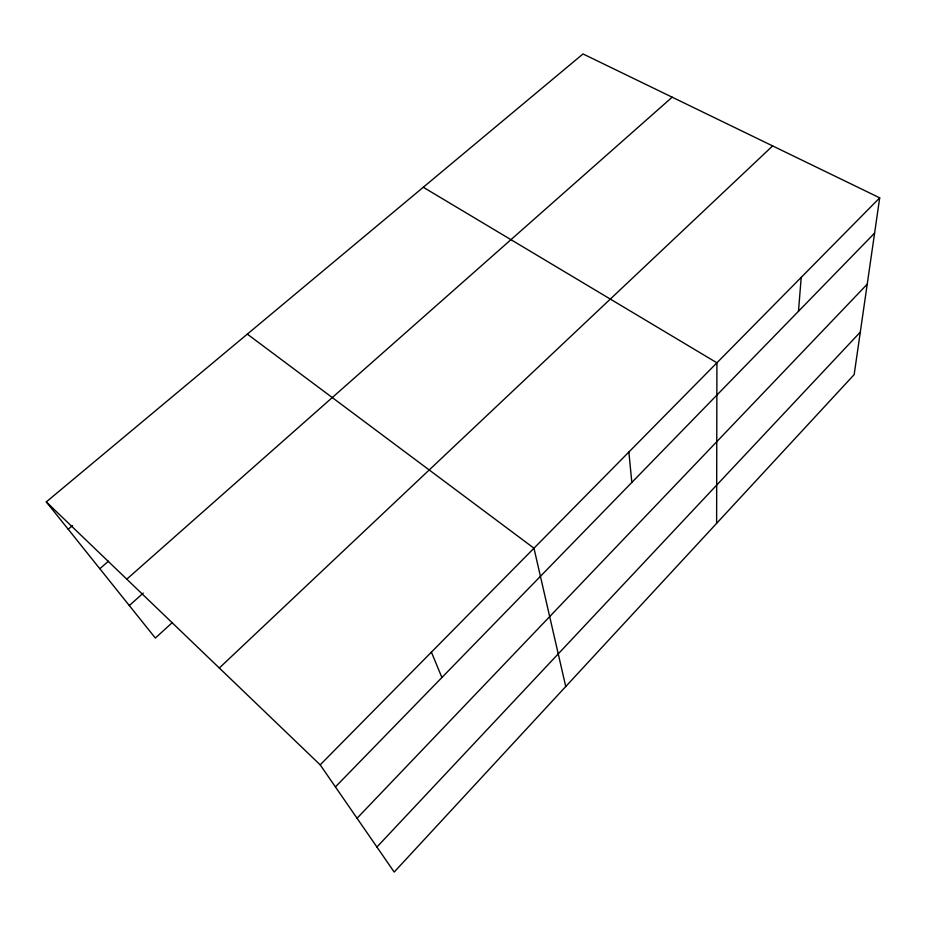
<?xml version="1.0" encoding="UTF-8"?>
<svg xmlns="http://www.w3.org/2000/svg" width="926" height="926" viewBox="0 0 926 926"><rect width="100%" height="100%" fill="white"/><g stroke="black" fill="none" stroke-linecap="round" stroke-linejoin="round"><path stroke-width="1.39" d="M716.62 523.352L716.909 362.807L423.286 187.26M798.467 311.298L801.221 277.372M879.7 197.84L854.166 374.602L394.198 872.06L320.188 764.853L46.3 501.904L583.01 53.94L879.7 197.84L320.188 764.853M376.917 847.035L860.312 332.087M357.054 818.26L867.234 284.178M335.409 786.903L874.607 233.097M219.312 668.005L772.643 145.914M172.433 622.469L155.348 638.06L46.3 501.904M129.316 605.546L143.241 593.103M126.781 579.167L672.183 97.184M99.823 568.726L108.481 561.168M68.211 529.255L72.61 525.528M247.323 334.124L533.966 548.204L565.74 686.525M431.4 652.147L441.91 677.519M628.87 452.038L631.833 482.446"/></g></svg>
